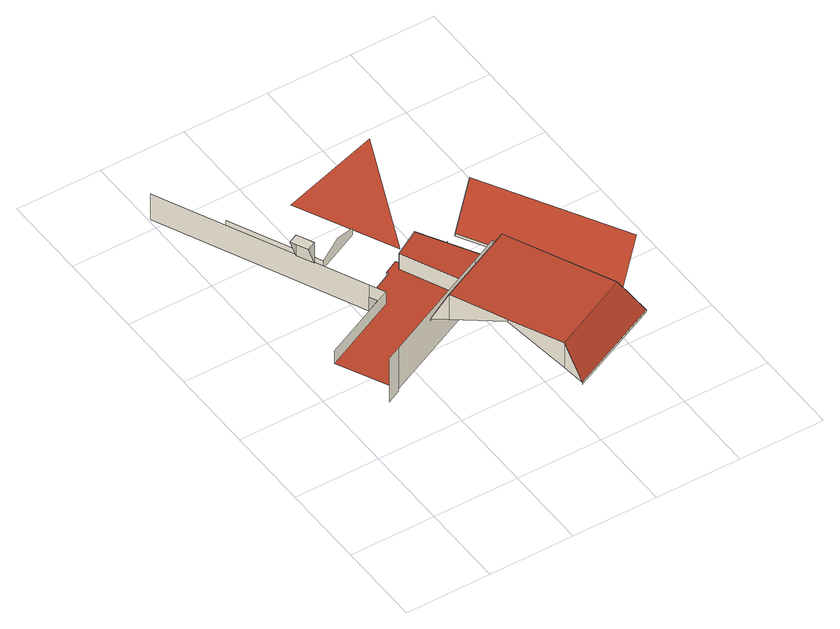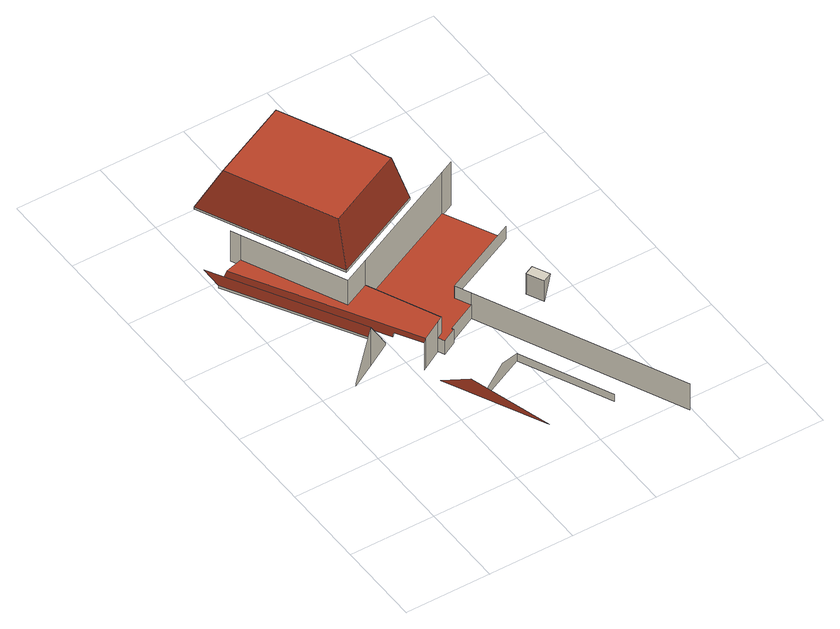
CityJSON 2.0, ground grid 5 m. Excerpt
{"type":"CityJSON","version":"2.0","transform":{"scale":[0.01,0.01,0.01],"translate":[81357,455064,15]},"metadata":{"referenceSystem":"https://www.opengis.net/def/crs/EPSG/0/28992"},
"CityObjects":{
"building1":{"type":"Building","attributes":{"Volume":104797.07,"Dakoppervlakte":8542.52,"Muuroppervlakte":13883.88,"Vloeroppervlakte":5073.26,"hoogte_Z_max_in_m_NAP":34.28,"GEB_DOEL":"kantoorfunctie - kantoorfunctie,woonfunctie","yearOfConstruction":1620,"measuredHeight":34.75},"children":["building1-1"],"geometry":[{"type":"MultiSurface","lod":"2","boundaries":[[[0,1,2,3,4]],[[5,6,7,8]],[[9,10,11]],[[12,13,9,11]],[[14,15,16]],[[17,18,16,15]],[[12,19,13]],[[13,19,10,9]],[[20,21,22,23,24,25]],[[26,27,18,17]],[[27,26,28]],[[24,23,6,5]],[[29,30,31,32]],[[3,2,33,34,35]],[[36,37,25,24]],[[38,39,16,18,27]],[[40,41,42,14]],[[43,44,36,24,5,8,3,35,45,46]],[[40,14,16,39]],[[28,47,38,27]],[[44,48,37,36]],[[49,50,51,32,31]],[[43,52,48,44]],[[45,53,54,46]],[[35,34,53,45]],[[46,55,52,43]],[[28,56,57,47]],[[55,46,54,58,59]],[[34,33,60,61]],[[61,62,63,58,54,53,34]],[[64,65,59,58]],[[47,40,39,38]],[[66,67,68]],[[69,70,71]],[[47,57,41,40]],[[58,63,72,69,71,64]],[[61,60,73,62]],[[74,62,73,75,76]],[[77,78,79,80]],[[80,79,81,82]],[[80,82,83,77]],[[84,85,78,77]]],"semantics":{"surfaces":[{"type":"WallSurface"},{"type":"RoofSurface"}],"values":[0,0,null,null,0,0,null,null,0,0,0,0,0,0,0,1,0,1,1,1,0,0,0,0,0,0,0,0,0,1,0,1,1,0,0,1,0,0,0,0,1,0]}}]},
"building1-1":{"type":"BuildingInstallation","parents":["building1"],"geometry":[{"type":"MultiSurface","lod":"2","boundaries":[[[12,13,9,11]],[[13,19,10,9]],[[12,19,13]],[[9,10,11]]],"semantics":{"surfaces":[{"type":"RoofSurface"},{"type":"WallSurface"}],"values":[0,1,1,1]}}]}
},
"vertices":[
[230,745,82],[230,745,380],[309,783,380],[309,783,99],[309,783,82],[595,1327,99],[595,1327,184],[145,1113,184],[145,1113,99],[327,1731,398],[327,1731,256],[274,1707,398],[320,1611,398],[372,1636,398],[550,858,394],[596,761,444],[596,761,615],[741,451,600],[741,451,615],[372,1636,256],[10,2567,5],[10,2567,105],[10,2567,184],[553,1416,184],[553,1416,99],[553,1416,5],[882,152,445],[882,152,615],[927,56,394],[291,2310,56],[291,2310,5],[533,1796,5],[533,1796,56],[977,1097,380],[977,1097,209],[977,1097,99],[729,1503,99],[729,1503,5],[1345,370,615],[1060,978,615],[1106,1119,394],[1106,1119,380],[550,858,380],[806,1557,99],[723,1515,99],[790,1500,99],[825,1520,99],[1482,316,394],[723,1515,5],[786,1915,5],[786,1915,53],[659,1855,101],[806,1557,5],[790,1500,209],[825,1520,209],[825,1520,5],[927,56,380],[1482,316,380],[941,1586,209],[941,1586,5],[1129,1169,380],[1129,1169,209],[1393,604,209],[1494,629,209],[953,1593,190],[953,1593,5],[1020,2109,390],[654,2267,5],[929,1701,5],[1049,1455,172],[1049,1455,190],[1037,1448,190],[1523,636,172],[1393,604,380],[1393,604,172],[1419,547,380],[1419,547,172],[1255,1563,435],[1255,1563,172],[1112,1481,172],[1112,1481,188],[1577,675,172],[1577,675,188],[1719,757,435],[1398,1645,188],[1398,1645,172]
]}
